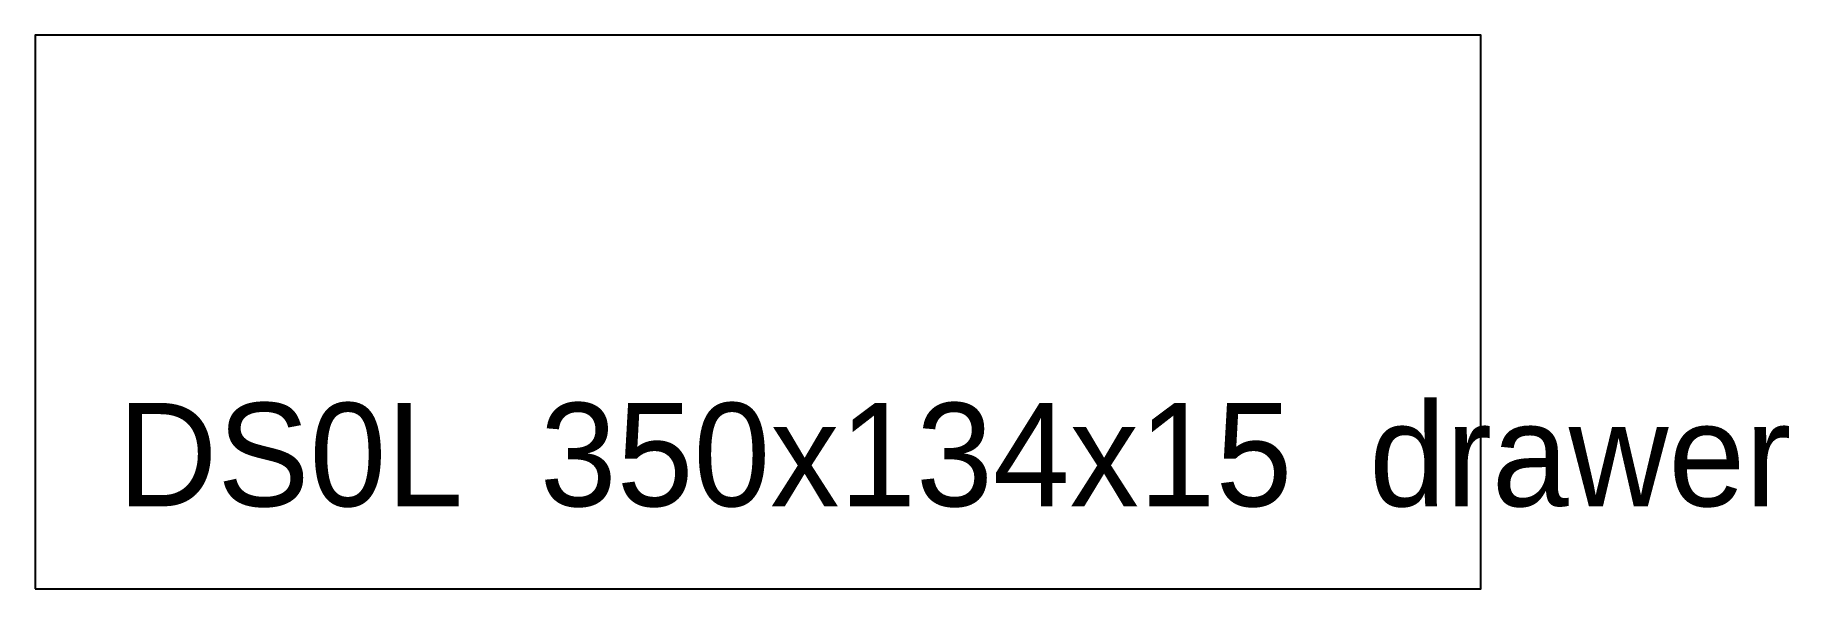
# Model space of a CAD drawing. Header units: millimetres. Extents: x 0 to 425, y 0 to 134.
import ezdxf

# ---------------------------------------------------------------- set-up
doc = ezdxf.new("R2010")
doc.units = ezdxf.units.MM
doc.layers.add('CUT', color=1, linetype='Continuous')
doc.layers.add('TEXT', color=7, linetype='Continuous')

msp = doc.modelspace()

# ---------------------------------------------------------------- linework, layer by layer
at = {"layer": 'CUT'}
msp.add_lwpolyline([(0, 0), (350, 0), (350, 134), (0, 134)], close=True, dxfattribs=at)

# ---------------------------------------------------------------- texts
at = {"layer": 'TEXT'}
msp.add_text('DS0L  350x134x15  drawer', height=25, dxfattribs=at).set_placement((20, 20))

doc.saveas('drawing.dxf')
